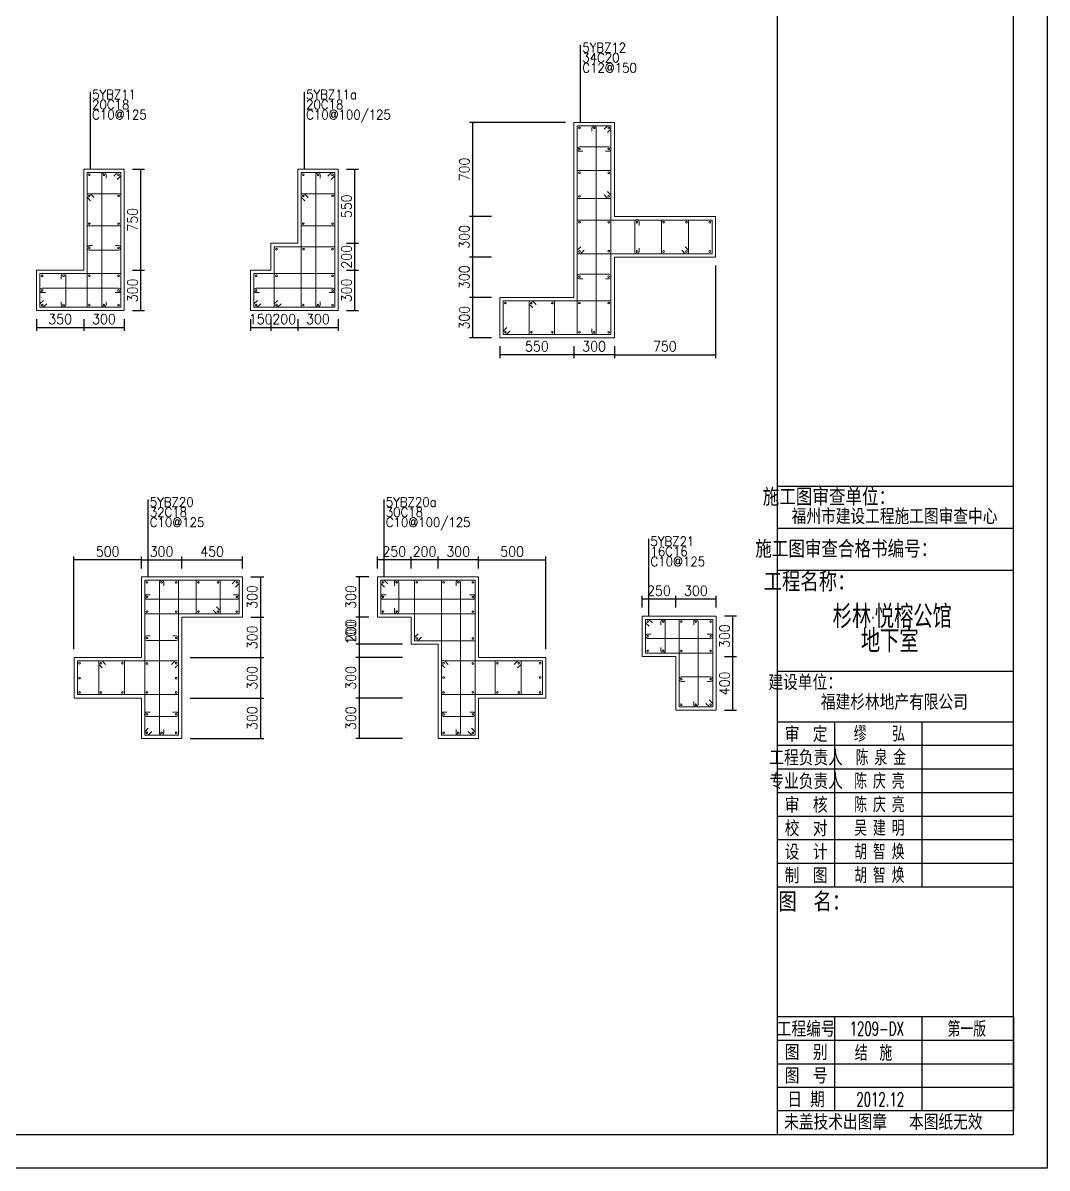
# Model space of a CAD drawing. Extents: x 292423 to 377252, y 106557 to 361882.
# Drawn here: x 346112 to 376523, y 171865 to 205872 of the extents above; entities that cross this region are included whole.
import ezdxf
from ezdxf.enums import TextEntityAlignment as Align

# ---------------------------------------------------------------- set-up
doc = ezdxf.new("R2010")
doc.units = 0
doc.header["$LTSCALE"] = 1000
for name, color, linetype in [('1508', 2, 'Continuous'), ('PUB_TITLE', 4, 'Continuous'), ('TEXT', 7, 'Continuous'), ('tk', 7, 'Continuous'), ('Y阴影', 254, 'Continuous')]:
    doc.layers.add(name, color=color, linetype=linetype)
for name, color, linetype, lineweight in [('REIN', 6, 'Continuous', 18), ('Z-柱大样外框', 7, 'ByLayer', 18), ('Z-详图标注', 3, 'Continuous', 18)]:
    doc.layers.add(name, color=color, linetype=linetype, lineweight=lineweight)
doc.styles.add('hztxt2', font='hztxt2')
doc.styles.get("Standard").update_dxf_attribs({"font": 'standard'})
doc.dimstyles.get("Standard").update_dxf_attribs({"dimtxt": 300, "dimasz": 100, "dimexe": 100, "dimexo": 250, "dimgap": 100, "dimtad": 0, "dimtoh": 1, "dimdec": 0, "dimlfac": 0.25, "dimdsep": 46, "dimcen": 0.09, "dimclrt": 7, "dimadec": 0, "dimazin": 0, "dimtfac": 1, "dimtdec": 4, "dimtofl": 0, "dimtmove": 0, "dimatfit": 3, "dimfxl": 1, "dimtolj": 1, "dimtzin": 0, "dimarcsym": 0})

# ---------------------------------------------------------------- blocks, each defined once
blk = doc.blocks.new('*D231')
at = {"layer": 'Z-详图标注', "color": 0, "linetype": 'ByBlock', "lineweight": -2}
for p, q in [((366946, 187060), (367296, 187060)), ((367196, 185460), (367196, 187060)), ((366946, 185460), (367296, 185460))]:
    blk.add_line(p, q, dxfattribs=at)
for points in [[(367196, 187060), (367213, 186960), (367180, 186960)], [(367196, 185460), (367180, 185560), (367213, 185560)]]:
    blk.add_solid(points, dxfattribs=at)
at = {"layer": 'Z-详图标注', "color": 7, "linetype": 'Continuous', "lineweight": -2, "insert": (366946, 186260), "char_height": 300, "width": 576.67, "attachment_point": 5, "rotation": 90}
blk.add_mtext('400', dxfattribs=at)
blk = doc.blocks.new('*D289')
at = {"layer": 'Z-详图标注', "color": 0, "linetype": 'ByBlock', "lineweight": -2}
for p, q in [((366946, 188260), (367296, 188260)), ((367196, 187060), (367196, 188260)), ((366946, 187060), (367296, 187060))]:
    blk.add_line(p, q, dxfattribs=at)
for points in [[(367196, 188260), (367213, 188160), (367180, 188160)], [(367196, 187060), (367180, 187160), (367213, 187160)]]:
    blk.add_solid(points, dxfattribs=at)
at = {"layer": 'Z-详图标注', "color": 7, "linetype": 'Continuous', "lineweight": -2, "insert": (366946, 187660), "char_height": 300, "width": 566.67, "attachment_point": 5, "rotation": 90}
blk.add_mtext('300', dxfattribs=at)
blk = doc.blocks.new('*D767')
at = {"layer": 'Z-详图标注', "color": 0, "linetype": 'ByBlock', "lineweight": -2}
for p, q in [((365496, 188510), (365496, 188860)), ((366696, 188760), (365496, 188760)), ((366696, 188510), (366696, 188860))]:
    blk.add_line(p, q, dxfattribs=at)
for points in [[(365496, 188760), (365596, 188776), (365596, 188743)], [(366696, 188760), (366596, 188743), (366596, 188776)]]:
    blk.add_solid(points, dxfattribs=at)
at = {"layer": 'Z-详图标注', "color": 7, "linetype": 'Continuous', "lineweight": -2, "insert": (366096, 189010), "char_height": 300, "width": 566.67, "attachment_point": 5}
blk.add_mtext('300', dxfattribs=at)
blk = doc.blocks.new('*D396')
at = {"layer": 'Z-详图标注', "color": 0, "linetype": 'ByBlock', "lineweight": -2}
for p, q in [((364496, 188510), (364496, 188860)), ((365496, 188760), (364496, 188760)), ((365496, 188510), (365496, 188860))]:
    blk.add_line(p, q, dxfattribs=at)
for points in [[(364496, 188760), (364596, 188776), (364596, 188743)], [(365496, 188760), (365396, 188743), (365396, 188776)]]:
    blk.add_solid(points, dxfattribs=at)
at = {"layer": 'Z-详图标注', "color": 7, "linetype": 'Continuous', "lineweight": -2, "insert": (364996, 189010), "char_height": 300, "width": 566.67, "attachment_point": 5}
blk.add_mtext('250', dxfattribs=at)
blk = doc.blocks.new('*D776')
at = {"layer": 'Z-详图标注', "color": 0, "linetype": 'ByBlock', "lineweight": -2}
for p, q in [((349629, 189674), (349629, 190024)), ((349629, 189924), (350829, 189924)), ((350829, 189674), (350829, 190024))]:
    blk.add_line(p, q, dxfattribs=at)
for points in [[(349629, 189924), (349729, 189941), (349729, 189908)], [(350829, 189924), (350729, 189908), (350729, 189941)]]:
    blk.add_solid(points, dxfattribs=at)
at = {"layer": 'Z-详图标注', "color": 7, "linetype": 'Continuous', "lineweight": -2, "insert": (350229, 190174), "char_height": 300, "width": 566.67, "attachment_point": 5}
blk.add_mtext('300', dxfattribs=at)
blk = doc.blocks.new('*D398')
at = {"layer": 'Z-详图标注', "color": 0, "linetype": 'ByBlock', "lineweight": -2}
for p, q in [((350829, 189674), (350829, 190024)), ((350829, 189924), (352629, 189924)), ((352629, 189674), (352629, 190024))]:
    blk.add_line(p, q, dxfattribs=at)
for points in [[(350829, 189924), (350929, 189941), (350929, 189908)], [(352629, 189924), (352529, 189908), (352529, 189941)]]:
    blk.add_solid(points, dxfattribs=at)
at = {"layer": 'Z-详图标注', "color": 7, "linetype": 'Continuous', "lineweight": -2, "insert": (351729, 190174), "char_height": 300, "width": 576.67, "attachment_point": 5}
blk.add_mtext('450', dxfattribs=at)
blk = doc.blocks.new('*D9')
at = {"layer": 'Z-详图标注', "color": 0, "linetype": 'ByBlock', "lineweight": -2}
for p, q in [((352879, 189424), (353269, 189424)), ((353169, 189424), (353169, 188224)), ((352879, 188224), (353269, 188224))]:
    blk.add_line(p, q, dxfattribs=at)
for points in [[(353169, 189424), (353186, 189324), (353153, 189324)], [(353169, 188224), (353153, 188324), (353186, 188324)]]:
    blk.add_solid(points, dxfattribs=at)
at = {"layer": 'Z-详图标注', "color": 7, "linetype": 'Continuous', "lineweight": -2, "insert": (352919, 188824), "char_height": 300, "width": 566.67, "attachment_point": 5, "rotation": 90}
blk.add_mtext('300', dxfattribs=at)
blk = doc.blocks.new('*D56')
at = {"layer": 'Z-详图标注', "color": 0, "linetype": 'ByBlock', "lineweight": -2}
for p, q in [((352879, 188224), (353269, 188224)), ((353169, 188224), (353169, 187024)), ((351079, 187024), (353269, 187024))]:
    blk.add_line(p, q, dxfattribs=at)
for points in [[(353169, 188224), (353186, 188124), (353153, 188124)], [(353169, 187024), (353153, 187124), (353186, 187124)]]:
    blk.add_solid(points, dxfattribs=at)
at = {"layer": 'Z-详图标注', "color": 7, "linetype": 'Continuous', "lineweight": -2, "insert": (352919, 187624), "char_height": 300, "width": 566.67, "attachment_point": 5, "rotation": 90}
blk.add_mtext('300', dxfattribs=at)
blk = doc.blocks.new('*D555')
at = {"layer": 'Z-详图标注', "color": 0, "linetype": 'ByBlock', "lineweight": -2}
for p, q in [((351079, 187024), (353269, 187024)), ((353169, 187024), (353169, 185824)), ((351079, 185824), (353269, 185824))]:
    blk.add_line(p, q, dxfattribs=at)
for points in [[(353169, 187024), (353186, 186924), (353153, 186924)], [(353169, 185824), (353153, 185924), (353186, 185924)]]:
    blk.add_solid(points, dxfattribs=at)
at = {"layer": 'Z-详图标注', "color": 7, "linetype": 'Continuous', "lineweight": -2, "insert": (352919, 186424), "char_height": 300, "width": 566.67, "attachment_point": 5, "rotation": 90}
blk.add_mtext('300', dxfattribs=at)
blk = doc.blocks.new('*D260')
at = {"layer": 'Z-详图标注', "color": 0, "linetype": 'ByBlock', "lineweight": -2}
for p, q in [((351079, 185824), (353269, 185824)), ((353169, 185824), (353169, 184624)), ((351079, 184624), (353269, 184624))]:
    blk.add_line(p, q, dxfattribs=at)
for points in [[(353169, 185824), (353186, 185724), (353153, 185724)], [(353169, 184624), (353153, 184724), (353186, 184724)]]:
    blk.add_solid(points, dxfattribs=at)
at = {"layer": 'Z-详图标注', "color": 7, "linetype": 'Continuous', "lineweight": -2, "insert": (352919, 185224), "char_height": 300, "width": 566.67, "attachment_point": 5, "rotation": 90}
blk.add_mtext('300', dxfattribs=at)
blk = doc.blocks.new('*D754')
at = {"layer": 'Z-详图标注', "color": 0, "linetype": 'ByBlock', "lineweight": -2}
for p, q in [((347629, 187274), (347629, 190024)), ((349629, 189924), (347629, 189924)), ((349629, 189674), (349629, 190024))]:
    blk.add_line(p, q, dxfattribs=at)
for points in [[(347629, 189924), (347729, 189941), (347729, 189908)], [(349629, 189924), (349529, 189908), (349529, 189941)]]:
    blk.add_solid(points, dxfattribs=at)
at = {"layer": 'Z-详图标注', "color": 7, "linetype": 'Continuous', "lineweight": -2, "insert": (348629, 190174), "char_height": 300, "width": 566.67, "attachment_point": 5}
blk.add_mtext('500', dxfattribs=at)
blk = doc.blocks.new('*D352')
at = {"layer": 'Z-详图标注', "color": 0, "linetype": 'ByBlock', "lineweight": -2}
for p, q in [((358438, 189674), (358438, 190024)), ((359638, 189924), (358438, 189924)), ((359638, 189674), (359638, 190024))]:
    blk.add_line(p, q, dxfattribs=at)
for points in [[(358438, 189924), (358538, 189941), (358538, 189908)], [(359638, 189924), (359538, 189908), (359538, 189941)]]:
    blk.add_solid(points, dxfattribs=at)
at = {"layer": 'Z-详图标注', "color": 7, "linetype": 'Continuous', "lineweight": -2, "insert": (359038, 190174), "char_height": 300, "width": 566.67, "attachment_point": 5}
blk.add_mtext('300', dxfattribs=at)
blk = doc.blocks.new('*D70')
at = {"layer": 'Z-详图标注', "color": 0, "linetype": 'ByBlock', "lineweight": -2}
for p, q in [((357638, 189674), (357638, 190024)), ((358438, 189924), (357638, 189924)), ((358438, 189674), (358438, 190024))]:
    blk.add_line(p, q, dxfattribs=at)
for points in [[(357638, 189924), (357738, 189941), (357738, 189908)], [(358438, 189924), (358338, 189908), (358338, 189941)]]:
    blk.add_solid(points, dxfattribs=at)
at = {"layer": 'Z-详图标注', "color": 7, "linetype": 'Continuous', "lineweight": -2, "insert": (358038, 190174), "char_height": 300, "width": 566.67, "attachment_point": 5}
blk.add_mtext('200', dxfattribs=at)
blk = doc.blocks.new('*D571')
at = {"layer": 'Z-详图标注', "color": 0, "linetype": 'ByBlock', "lineweight": -2}
for p, q in [((356388, 189424), (355998, 189424)), ((356098, 189424), (356098, 188224)), ((356388, 188224), (355998, 188224))]:
    blk.add_line(p, q, dxfattribs=at)
for points in [[(356098, 189424), (356115, 189324), (356081, 189324)], [(356098, 188224), (356081, 188324), (356115, 188324)]]:
    blk.add_solid(points, dxfattribs=at)
at = {"layer": 'Z-详图标注', "color": 7, "linetype": 'Continuous', "lineweight": -2, "insert": (355848, 188824), "char_height": 300, "width": 566.67, "attachment_point": 5, "rotation": 90}
blk.add_mtext('300', dxfattribs=at)
blk = doc.blocks.new('*D178')
at = {"layer": 'Z-详图标注', "color": 0, "linetype": 'ByBlock', "lineweight": -2}
for p, q in [((356388, 188224), (355998, 188224)), ((356098, 188224), (356098, 187424)), ((356388, 187424), (355998, 187424))]:
    blk.add_line(p, q, dxfattribs=at)
for points in [[(356098, 188224), (356115, 188124), (356081, 188124)], [(356098, 187424), (356081, 187524), (356115, 187524)]]:
    blk.add_solid(points, dxfattribs=at)
at = {"layer": 'Z-详图标注', "color": 7, "linetype": 'Continuous', "lineweight": -2, "insert": (355848, 187824), "char_height": 300, "width": 566.67, "attachment_point": 5, "rotation": 90}
blk.add_mtext('200', dxfattribs=at)
blk = doc.blocks.new('*D671')
at = {"layer": 'Z-详图标注', "color": 0, "linetype": 'ByBlock', "lineweight": -2}
for p, q in [((357388, 187024), (355998, 187024)), ((356098, 187024), (356098, 185824)), ((357388, 185824), (355998, 185824))]:
    blk.add_line(p, q, dxfattribs=at)
for points in [[(356098, 187024), (356115, 186924), (356081, 186924)], [(356098, 185824), (356081, 185924), (356115, 185924)]]:
    blk.add_solid(points, dxfattribs=at)
at = {"layer": 'Z-详图标注', "color": 7, "linetype": 'Continuous', "lineweight": -2, "insert": (355848, 186424), "char_height": 300, "width": 566.67, "attachment_point": 5, "rotation": 90}
blk.add_mtext('300', dxfattribs=at)
blk = doc.blocks.new('*D726')
at = {"layer": 'Z-详图标注', "color": 0, "linetype": 'ByBlock', "lineweight": -2}
for p, q in [((357388, 185824), (355998, 185824)), ((356098, 185824), (356098, 184624)), ((357388, 184624), (355998, 184624))]:
    blk.add_line(p, q, dxfattribs=at)
for points in [[(356098, 185824), (356115, 185724), (356081, 185724)], [(356098, 184624), (356081, 184724), (356115, 184724)]]:
    blk.add_solid(points, dxfattribs=at)
at = {"layer": 'Z-详图标注', "color": 7, "linetype": 'Continuous', "lineweight": -2, "insert": (355848, 185224), "char_height": 300, "width": 566.67, "attachment_point": 5, "rotation": 90}
blk.add_mtext('300', dxfattribs=at)
blk = doc.blocks.new('*D336')
at = {"layer": 'Z-详图标注', "color": 0, "linetype": 'ByBlock', "lineweight": -2}
for p, q in [((359638, 189674), (359638, 190024)), ((359638, 189924), (361638, 189924)), ((361638, 187274), (361638, 190024))]:
    blk.add_line(p, q, dxfattribs=at)
for points in [[(359638, 189924), (359738, 189941), (359738, 189908)], [(361638, 189924), (361538, 189908), (361538, 189941)]]:
    blk.add_solid(points, dxfattribs=at)
at = {"layer": 'Z-详图标注', "color": 7, "linetype": 'Continuous', "lineweight": -2, "insert": (360638, 190174), "char_height": 300, "width": 566.67, "attachment_point": 5}
blk.add_mtext('500', dxfattribs=at)
blk = doc.blocks.new('*D823')
at = {"layer": 'Z-详图标注', "color": 0, "linetype": 'ByBlock', "lineweight": -2}
for p, q in [((357388, 187424), (355998, 187424)), ((356098, 187424), (356098, 187024)), ((357388, 187024), (355998, 187024))]:
    blk.add_line(p, q, dxfattribs=at)
for points in [[(356098, 187424), (356115, 187324), (356081, 187324)], [(356098, 187024), (356081, 187124), (356115, 187124)]]:
    blk.add_solid(points, dxfattribs=at)
at = {"layer": 'Z-详图标注', "color": 7, "linetype": 'Continuous', "lineweight": -2, "insert": (355848, 187763), "char_height": 300, "width": 476.67, "attachment_point": 5, "rotation": 90}
blk.add_mtext('100', dxfattribs=at)
blk = doc.blocks.new('*D436')
at = {"layer": 'Z-详图标注', "color": 0, "linetype": 'ByBlock', "lineweight": -2}
for p, q in [((356638, 189674), (356638, 190024)), ((357638, 189924), (356638, 189924)), ((357638, 189674), (357638, 190024))]:
    blk.add_line(p, q, dxfattribs=at)
for points in [[(356638, 189924), (356738, 189941), (356738, 189908)], [(357638, 189924), (357538, 189908), (357538, 189941)]]:
    blk.add_solid(points, dxfattribs=at)
at = {"layer": 'Z-详图标注', "color": 7, "linetype": 'Continuous', "lineweight": -2, "insert": (357138, 190174), "char_height": 300, "width": 566.67, "attachment_point": 5}
blk.add_mtext('250', dxfattribs=at)
blk = doc.blocks.new('A1tk')
at = {"layer": 'PUB_TITLE'}
for p, q in [((76100, 20254), (83100, 20254)), ((76100, 19004), (83100, 19004)), ((76100, 17754), (83100, 17754)), ((76100, 14754), (83100, 14754)), ((76100, 13254), (83100, 13254)), ((77791, 13254), (77791, 8354)), ((80377, 13254), (80377, 8354)), ((76100, 12554), (83100, 12554)), ((76100, 11854), (83100, 11854)), ((76100, 11154), (83100, 11154)), ((76100, 10454), (83100, 10454)), ((76100, 9754), (83100, 9754)), ((76100, 9054), (83100, 9054)), ((76100, 8354), (83100, 8354)), ((77791, 7859), (77791, 7854)), ((76100, 4500), (83100, 4500)), ((77791, 4500), (77791, 1700)), ((80377, 4500), (80377, 1700)), ((83100, 4500), (83100, 1700)), ((76100, 3800), (83100, 3800)), ((76100, 3100), (83100, 3100)), ((76100, 2400), (83100, 2400)), ((83100, 1700), (76100, 1700))]:
    blk.add_line(p, q, dxfattribs=at)
at = {"layer": 'tk'}
blk.add_line((76100, 1000), (76100, 58400), dxfattribs=at)
at = {"layer": 'tk', "color": 5}
blk.add_lwpolyline([(0, 0), (0, 59400), (84100, 59400), (84100, 0)], close=True, dxfattribs=at)
at = {"layer": 'tk'}
blk.add_lwpolyline([(2500, 1000), (83100, 1000), (83100, 58400), (2500, 58400)], close=True, dxfattribs=at)
at = {"layer": 'PUB_TITLE', "style": 'hztxt2', "width": 0.8}
for s, height, p in [('施工图审查单位：', 450, (77622, 19953)), ('施工图审查合格书编号：', 450, (78136, 18409)), ('日  期', 400, (76945, 2050))]:
    blk.add_text(s, height=height, dxfattribs=at).set_placement(p, align=Align.MIDDLE)
at = {"layer": 'PUB_TITLE', "width": 0.8}
for s, height, p in [('工程名称：', 500, (77047, 17437)), ('建设单位：', 400, (76917, 14445)), ('审  定', 400, (76945, 12904)), ('工程负责人', 400, (76945, 12204)), ('专业负责人', 400, (76945, 11504)), ('审  核', 400, (76945, 10804)), ('校  对', 400, (76945, 10104)), ('设  计', 400, (76945, 9404)), ('制  图', 400, (76945, 8704)), ('图  名：', 500, (77188, 7934)), ('工程编号', 400, (76945, 4150)), ('图  别', 400, (76945, 3450)), ('图  号', 400, (76945, 2750)), ('未盖技术出图章   本图纸无效', 400, (79237, 1389))]:
    blk.add_text(s, height=height, dxfattribs=at).set_placement(p, align=Align.MIDDLE)
at = {"layer": 'TEXT', "color": 0}
for s, height, width, p in [('福州市建设工程施工图审查中心', 400, 0.8, (79571, 19373)), ('杉林·悦榕公馆', 600, 0.7, (79503, 16415)), ('地下室', 600, 0.7, (79428, 15691)), ('福建杉林地产有限公司', 400, 0.8, (79565, 13855))]:
    blk.add_text(s, height=height, dxfattribs=dict(at, width=width)).set_placement(p, align=Align.MIDDLE)
at = {"layer": 'TEXT', "color": 0, "linetype": 'ByBlock', "width": 0.7}
for s, p in [('缪    弘', (79121, 12915)), ('陈 泉 金', (79165, 12215)), ('陈 庆 亮', (79121, 11515)), ('陈 庆 亮', (79121, 10815)), ('吴 建 明', (79121, 10115)), ('胡 智 焕', (79121, 9415)), ('胡 智 焕', (79121, 8715)), ('1209-DX', (79042, 4141)), ('结  施', (78946, 3441))]:
    blk.add_text(s, height=400, dxfattribs=at).set_placement(p, align=Align.MIDDLE)
for s, p in [('第一版', (81142, 3942)), ('2012.12', (78435, 1841))]:
    blk.add_text(s, height=400, dxfattribs=at).set_placement(p)
blk = doc.blocks.new('*D383')
at = {"layer": 'Z-详图标注', "color": 0, "linetype": 'ByBlock', "lineweight": -2}
for p, q in [((362473, 196269), (362473, 195919)), ((363673, 196269), (363673, 195919)), ((363673, 196019), (362473, 196019))]:
    blk.add_line(p, q, dxfattribs=at)
for points in [[(362473, 196019), (362573, 196036), (362573, 196002)], [(363673, 196019), (363573, 196002), (363573, 196036)]]:
    blk.add_solid(points, dxfattribs=at)
at = {"layer": 'Z-详图标注', "color": 7, "linetype": 'Continuous', "lineweight": -2, "insert": (363073, 196269), "char_height": 300, "width": 566.67, "attachment_point": 5}
blk.add_mtext('300', dxfattribs=at)
blk = doc.blocks.new('*D858')
at = {"layer": 'Z-详图标注', "color": 0, "linetype": 'ByBlock', "lineweight": -2}
for p, q in [((360273, 196269), (360273, 195919)), ((362473, 196269), (362473, 195919)), ((362473, 196019), (360273, 196019))]:
    blk.add_line(p, q, dxfattribs=at)
for points in [[(360273, 196019), (360373, 196036), (360373, 196002)], [(362473, 196019), (362373, 196002), (362373, 196036)]]:
    blk.add_solid(points, dxfattribs=at)
at = {"layer": 'Z-详图标注', "color": 7, "linetype": 'Continuous', "lineweight": -2, "insert": (361373, 196269), "char_height": 300, "width": 566.67, "attachment_point": 5}
blk.add_mtext('550', dxfattribs=at)
blk = doc.blocks.new('*D46')
at = {"layer": 'Z-详图标注', "color": 0, "linetype": 'ByBlock', "lineweight": -2}
for p, q in [((366673, 198669), (366673, 195919)), ((363673, 196269), (363673, 195919)), ((363673, 196019), (366673, 196019))]:
    blk.add_line(p, q, dxfattribs=at)
for points in [[(363673, 196019), (363773, 196036), (363773, 196002)], [(366673, 196019), (366573, 196002), (366573, 196036)]]:
    blk.add_solid(points, dxfattribs=at)
at = {"layer": 'Z-详图标注', "color": 7, "linetype": 'Continuous', "lineweight": -2, "insert": (365173, 196269), "char_height": 300, "width": 566.67, "attachment_point": 5}
blk.add_mtext('750', dxfattribs=at)
blk = doc.blocks.new('*D530')
at = {"layer": 'Z-详图标注', "color": 0, "linetype": 'ByBlock', "lineweight": -2}
for p, q in [((360023, 197719), (359369, 197719)), ((359469, 196519), (359469, 197719)), ((360023, 196519), (359369, 196519))]:
    blk.add_line(p, q, dxfattribs=at)
for points in [[(359469, 197719), (359486, 197619), (359453, 197619)], [(359469, 196519), (359453, 196619), (359486, 196619)]]:
    blk.add_solid(points, dxfattribs=at)
at = {"layer": 'Z-详图标注', "color": 7, "linetype": 'Continuous', "lineweight": -2, "insert": (359219, 197119), "char_height": 300, "width": 566.67, "attachment_point": 5, "rotation": 90}
blk.add_mtext('300', dxfattribs=at)
blk = doc.blocks.new('*D153')
at = {"layer": 'Z-详图标注', "color": 0, "linetype": 'ByBlock', "lineweight": -2}
for p, q in [((360023, 198919), (359369, 198919)), ((359469, 197719), (359469, 198919)), ((360023, 197719), (359369, 197719))]:
    blk.add_line(p, q, dxfattribs=at)
for points in [[(359469, 198919), (359486, 198819), (359453, 198819)], [(359469, 197719), (359453, 197819), (359486, 197819)]]:
    blk.add_solid(points, dxfattribs=at)
at = {"layer": 'Z-详图标注', "color": 7, "linetype": 'Continuous', "lineweight": -2, "insert": (359219, 198319), "char_height": 300, "width": 566.67, "attachment_point": 5, "rotation": 90}
blk.add_mtext('300', dxfattribs=at)
blk = doc.blocks.new('*D635')
at = {"layer": 'Z-详图标注', "color": 0, "linetype": 'ByBlock', "lineweight": -2}
for p, q in [((360023, 200119), (359369, 200119)), ((359469, 198919), (359469, 200119)), ((360023, 198919), (359369, 198919))]:
    blk.add_line(p, q, dxfattribs=at)
for points in [[(359469, 200119), (359486, 200019), (359453, 200019)], [(359469, 198919), (359453, 199019), (359486, 199019)]]:
    blk.add_solid(points, dxfattribs=at)
at = {"layer": 'Z-详图标注', "color": 7, "linetype": 'Continuous', "lineweight": -2, "insert": (359219, 199519), "char_height": 300, "width": 566.67, "attachment_point": 5, "rotation": 90}
blk.add_mtext('300', dxfattribs=at)
blk = doc.blocks.new('*D690')
at = {"layer": 'Z-详图标注', "color": 0, "linetype": 'ByBlock', "lineweight": -2}
for p, q in [((362223, 202919), (359369, 202919)), ((359469, 200119), (359469, 202919)), ((360023, 200119), (359369, 200119))]:
    blk.add_line(p, q, dxfattribs=at)
for points in [[(359469, 202919), (359486, 202819), (359453, 202819)], [(359469, 200119), (359453, 200219), (359486, 200219)]]:
    blk.add_solid(points, dxfattribs=at)
at = {"layer": 'Z-详图标注', "color": 7, "linetype": 'Continuous', "lineweight": -2, "insert": (359219, 201519), "char_height": 300, "width": 566.67, "attachment_point": 5, "rotation": 90}
blk.add_mtext('700', dxfattribs=at)
blk = doc.blocks.new('*D515')
at = {"layer": 'Z-详图标注', "color": 0, "linetype": 'ByBlock', "lineweight": -2}
for p, q in [((346518, 197077), (346518, 196727)), ((347918, 197077), (347918, 196727)), ((346518, 196827), (347918, 196827))]:
    blk.add_line(p, q, dxfattribs=at)
for points in [[(346518, 196827), (346618, 196844), (346618, 196811)], [(347918, 196827), (347818, 196811), (347818, 196844)]]:
    blk.add_solid(points, dxfattribs=at)
at = {"layer": 'Z-详图标注', "color": 7, "linetype": 'Continuous', "lineweight": -2, "insert": (347218, 197077), "char_height": 300, "width": 566.67, "attachment_point": 5}
blk.add_mtext('350', dxfattribs=at)
blk = doc.blocks.new('*D135')
at = {"layer": 'Z-详图标注', "color": 0, "linetype": 'ByBlock', "lineweight": -2}
for p, q in [((347918, 197077), (347918, 196727)), ((349118, 197077), (349118, 196727)), ((347918, 196827), (349118, 196827))]:
    blk.add_line(p, q, dxfattribs=at)
for points in [[(347918, 196827), (348018, 196844), (348018, 196811)], [(349118, 196827), (349018, 196811), (349018, 196844)]]:
    blk.add_solid(points, dxfattribs=at)
at = {"layer": 'Z-详图标注', "color": 7, "linetype": 'Continuous', "lineweight": -2, "insert": (348518, 197077), "char_height": 300, "width": 566.67, "attachment_point": 5}
blk.add_mtext('300', dxfattribs=at)
blk = doc.blocks.new('*D616')
at = {"layer": 'Z-详图标注', "color": 0, "linetype": 'ByBlock', "lineweight": -2}
for p, q in [((349368, 198527), (349718, 198527)), ((349618, 197327), (349618, 198527)), ((349368, 197327), (349718, 197327))]:
    blk.add_line(p, q, dxfattribs=at)
for points in [[(349618, 198527), (349635, 198427), (349601, 198427)], [(349618, 197327), (349601, 197427), (349635, 197427)]]:
    blk.add_solid(points, dxfattribs=at)
at = {"layer": 'Z-详图标注', "color": 7, "linetype": 'Continuous', "lineweight": -2, "insert": (349368, 197927), "char_height": 300, "width": 566.67, "attachment_point": 5, "rotation": 90}
blk.add_mtext('300', dxfattribs=at)
blk = doc.blocks.new('*D237')
at = {"layer": 'Z-详图标注', "color": 0, "linetype": 'ByBlock', "lineweight": -2}
for p, q in [((349368, 201527), (349718, 201527)), ((349618, 198527), (349618, 201527)), ((349368, 198527), (349718, 198527))]:
    blk.add_line(p, q, dxfattribs=at)
for points in [[(349618, 201527), (349635, 201427), (349601, 201427)], [(349618, 198527), (349601, 198627), (349635, 198627)]]:
    blk.add_solid(points, dxfattribs=at)
at = {"layer": 'Z-详图标注', "color": 7, "linetype": 'Continuous', "lineweight": -2, "insert": (349368, 200027), "char_height": 300, "width": 566.67, "attachment_point": 5, "rotation": 90}
blk.add_mtext('750', dxfattribs=at)
blk = doc.blocks.new('*D292')
at = {"layer": 'Z-详图标注', "color": 0, "linetype": 'ByBlock', "lineweight": -2}
for p, q in [((352872, 197077), (352872, 196727)), ((353472, 197077), (353472, 196727)), ((352872, 196827), (353472, 196827))]:
    blk.add_line(p, q, dxfattribs=at)
for points in [[(352872, 196827), (352972, 196844), (352972, 196811)], [(353472, 196827), (353372, 196811), (353372, 196844)]]:
    blk.add_solid(points, dxfattribs=at)
at = {"layer": 'Z-详图标注', "color": 7, "linetype": 'Continuous', "lineweight": -2, "insert": (353172, 197077), "char_height": 300, "width": 476.67, "attachment_point": 5}
blk.add_mtext('150', dxfattribs=at)
blk = doc.blocks.new('*D865')
at = {"layer": 'Z-详图标注', "color": 0, "linetype": 'ByBlock', "lineweight": -2}
for p, q in [((354272, 197077), (354272, 196727)), ((355472, 197077), (355472, 196727)), ((354272, 196827), (355472, 196827))]:
    blk.add_line(p, q, dxfattribs=at)
for points in [[(354272, 196827), (354372, 196844), (354372, 196811)], [(355472, 196827), (355372, 196811), (355372, 196844)]]:
    blk.add_solid(points, dxfattribs=at)
at = {"layer": 'Z-详图标注', "color": 7, "linetype": 'Continuous', "lineweight": -2, "insert": (354872, 197077), "char_height": 300, "width": 566.67, "attachment_point": 5}
blk.add_mtext('300', dxfattribs=at)
blk = doc.blocks.new('*D489')
at = {"layer": 'Z-详图标注', "color": 0, "linetype": 'ByBlock', "lineweight": -2}
for p, q in [((355722, 198527), (356072, 198527)), ((355972, 197327), (355972, 198527)), ((355722, 197327), (356072, 197327))]:
    blk.add_line(p, q, dxfattribs=at)
for points in [[(355972, 198527), (355989, 198427), (355956, 198427)], [(355972, 197327), (355956, 197427), (355989, 197427)]]:
    blk.add_solid(points, dxfattribs=at)
at = {"layer": 'Z-详图标注', "color": 7, "linetype": 'Continuous', "lineweight": -2, "insert": (355722, 197927), "char_height": 300, "width": 566.67, "attachment_point": 5, "rotation": 90}
blk.add_mtext('300', dxfattribs=at)
blk = doc.blocks.new('*D94')
at = {"layer": 'Z-详图标注', "color": 0, "linetype": 'ByBlock', "lineweight": -2}
for p, q in [((355722, 199327), (356072, 199327)), ((355972, 198527), (355972, 199327)), ((355722, 198527), (356072, 198527))]:
    blk.add_line(p, q, dxfattribs=at)
for points in [[(355972, 199327), (355989, 199227), (355956, 199227)], [(355972, 198527), (355956, 198627), (355989, 198627)]]:
    blk.add_solid(points, dxfattribs=at)
at = {"layer": 'Z-详图标注', "color": 7, "linetype": 'Continuous', "lineweight": -2, "insert": (355722, 198927), "char_height": 300, "width": 566.67, "attachment_point": 5, "rotation": 90}
blk.add_mtext('200', dxfattribs=at)
blk = doc.blocks.new('*D792')
at = {"layer": 'Z-详图标注', "color": 0, "linetype": 'ByBlock', "lineweight": -2}
for p, q in [((353472, 197077), (353472, 196727)), ((354272, 197077), (354272, 196727)), ((353472, 196827), (354272, 196827))]:
    blk.add_line(p, q, dxfattribs=at)
for points in [[(353472, 196827), (353572, 196844), (353572, 196811)], [(354272, 196827), (354172, 196811), (354172, 196844)]]:
    blk.add_solid(points, dxfattribs=at)
at = {"layer": 'Z-详图标注', "color": 7, "linetype": 'Continuous', "lineweight": -2, "insert": (353872, 197077), "char_height": 300, "width": 566.67, "attachment_point": 5}
blk.add_mtext('200', dxfattribs=at)
blk = doc.blocks.new('*D418')
at = {"layer": 'Z-详图标注', "color": 0, "linetype": 'ByBlock', "lineweight": -2}
for p, q in [((355722, 201527), (356072, 201527)), ((355972, 199327), (355972, 201527)), ((355722, 199327), (356072, 199327))]:
    blk.add_line(p, q, dxfattribs=at)
for points in [[(355972, 201527), (355989, 201427), (355956, 201427)], [(355972, 199327), (355956, 199427), (355989, 199427)]]:
    blk.add_solid(points, dxfattribs=at)
at = {"layer": 'Z-详图标注', "color": 7, "linetype": 'Continuous', "lineweight": -2, "insert": (355722, 200427), "char_height": 300, "width": 566.67, "attachment_point": 5, "rotation": 90}
blk.add_mtext('550', dxfattribs=at)

msp = doc.modelspace()

# ---------------------------------------------------------------- linework, layer by layer
at = {"layer": 'REIN', "color": 6}
for points in [[(363467.2, 202613), (363573.3, 202719), (363573.3, 202819), (362573.3, 202819), (362573.3, 196619.1), (363573.3, 196619.1), (363573.3, 202819), (363473.3, 202819), (363367.2, 202713)], [(348811.8, 201321.1), (348917.9, 201427.2), (349017.9, 201427.2), (349017.9, 197427.2), (348017.9, 197427.2), (348017.9, 201427.2), (349017.9, 201427.2), (349017.9, 201327.2), (348911.8, 201221.1)], [(355166.4, 201321.1), (355272.4, 201427.2), (355372.4, 201427.2), (355372.4, 197427.2), (354372.4, 197427.2), (354372.4, 201427.2), (355372.4, 201427.2), (355372.4, 201327.2), (355266.4, 201221.1)], [(363367.2, 200763), (363473.3, 200656.9), (363573.3, 200656.9), (363573.3, 201486.7), (362573.3, 201486.7), (362573.3, 200656.9), (363573.3, 200656.9), (363573.3, 200756.9), (363467.2, 200863)], [(348123.9, 200591.1), (348017.9, 200697.2), (348017.9, 200797.2), (349017.9, 200797.2), (349017.9, 199845.6), (348017.9, 199845.6), (348017.9, 200797.2), (348117.9, 200797.2), (348223.9, 200691.1)], [(354478.5, 200591.1), (354372.4, 200697.2), (354372.4, 200797.2), (355372.4, 200797.2), (355372.4, 199845.6), (354372.4, 199845.6), (354372.4, 200797.2), (354472.4, 200797.2), (354578.5, 200691.1)], [(362679.3, 199225.1), (362573.3, 199119), (362573.3, 199019), (366573.3, 199019), (366573.3, 200019), (362573.3, 200019), (362573.3, 199019), (362673.3, 199019), (362779.3, 199125.1)], [(365673.7, 199125.1), (365779.7, 199019), (365879.7, 199019), (365879.7, 200019), (365070.3, 200019), (365070.3, 199019), (365879.7, 199019), (365879.7, 199119), (365773.7, 199225.1)], [(353778.5, 197533.3), (353672.4, 197427.2), (353572.4, 197427.2), (353572.4, 199227.2), (355372.4, 199227.2), (355372.4, 197427.2), (353572.4, 197427.2), (353572.4, 197527.2), (353678.5, 197633.3)], [(346823.9, 197533.3), (346717.9, 197427.2), (346617.9, 197427.2), (346617.9, 198427.2), (349017.9, 198427.2), (349017.9, 197427.2), (346617.9, 197427.2), (346617.9, 197527.2), (346723.9, 197633.3)], [(353178.5, 197533.3), (353072.4, 197427.2), (352972.4, 197427.2), (352972.4, 198427.2), (355372.4, 198427.2), (355372.4, 197427.2), (352972.4, 197427.2), (352972.4, 197527.2), (353078.5, 197633.3)], [(360479.3, 196825.1), (360373.3, 196719.1), (360373.3, 196619.1), (363573.3, 196619.1), (363573.3, 197619.1), (360373.3, 197619.1), (360373.3, 196619.1), (360473.3, 196619.1), (360579.3, 196725.1)], [(361350.2, 197513), (361244.2, 197619.1), (361144.2, 197619.1), (361144.2, 196619.1), (361897.7, 196619.1), (361897.7, 197619.1), (361144.2, 197619.1), (361144.2, 197519.1), (361250.2, 197413)], [(352423.3, 189118.2), (352529.4, 189224.2), (352529.4, 189324.2), (349729.4, 189324.2), (349729.4, 188324.2), (352529.4, 188324.2), (352529.4, 189324.2), (352429.4, 189324.2), (352323.3, 189218.2)], [(349835.5, 184930.3), (349729.4, 184824.3), (349729.4, 184724.3), (350729.4, 184724.3), (350729.4, 189324.2), (349729.4, 189324.2), (349729.4, 184724.3), (349829.4, 184724.3), (349935.5, 184830.3)], [(351764.7, 188430.3), (351870.7, 188324.2), (351970.7, 188324.2), (351970.7, 189324.2), (351256.8, 189324.2), (351256.8, 188324.2), (351970.7, 188324.2), (351970.7, 188424.2), (351864.7, 188530.3)], [(356844, 189118.2), (356737.9, 189224.2), (356737.9, 189324.2), (359537.9, 189324.2), (359537.9, 188324.2), (356737.9, 188324.2), (356737.9, 189324.2), (356837.9, 189324.2), (356944, 189218.2)], [(357944, 187630.3), (357837.9, 187524.2), (357737.9, 187524.2), (357737.9, 189324.2), (359537.9, 189324.2), (359537.9, 187524.2), (357737.9, 187524.2), (357737.9, 187624.2), (357844, 187730.3)], [(359431.8, 184930.3), (359537.9, 184824.3), (359537.9, 184724.3), (358537.9, 184724.3), (358537.9, 189324.2), (359537.9, 189324.2), (359537.9, 184724.3), (359437.9, 184724.3), (359331.8, 184830.3)], [(364702.5, 187953.8), (364596.5, 188059.8), (364596.5, 188159.8), (366596.5, 188159.8), (366596.5, 187159.8), (364596.5, 187159.8), (364596.5, 188159.8), (364696.5, 188159.8), (364802.5, 188053.8)], [(366490.4, 185765.9), (366596.5, 185659.8), (366596.5, 185559.8), (365596.5, 185559.8), (365596.5, 188159.8), (366596.5, 188159.8), (366596.5, 185559.8), (366496.5, 185559.8), (366390.4, 185665.9)], [(350623.3, 186718.2), (350729.4, 186824.3), (350729.4, 186924.3), (347729.4, 186924.3), (347729.4, 185924.3), (350729.4, 185924.3), (350729.4, 186924.3), (350629.4, 186924.3), (350523.3, 186818.2)], [(348568.6, 186818.2), (348462.5, 186924.3), (348362.5, 186924.3), (348362.5, 185924.3), (349131.3, 185924.3), (349131.3, 186924.3), (348362.5, 186924.3), (348362.5, 186824.3), (348468.6, 186718.2)], [(358644, 186718.2), (358537.9, 186824.3), (358537.9, 186924.3), (361537.9, 186924.3), (361537.9, 185924.3), (358537.9, 185924.3), (358537.9, 186924.3), (358637.9, 186924.3), (358744, 186818.2)], [(360698.7, 186818.2), (360804.8, 186924.3), (360904.8, 186924.3), (360904.8, 185924.3), (360136, 185924.3), (360136, 186924.3), (360904.8, 186924.3), (360904.8, 186824.3), (360798.7, 186718.2)]]:
    msp.add_lwpolyline(points, dxfattribs=at)
for points in [[(362613.3, 202754, -1), (362663.3, 202754, -1)], [(363048.3, 202754, -1), (363098.3, 202754, -1)], [(363483.3, 202754, -1), (363533.3, 202754, -1)], [(362613.3, 202128.4, -1), (362663.3, 202128.4, -1)], [(363483.3, 202128.4, -1), (363533.3, 202128.4, -1)], [(348082.9, 201337.2, 1), (348082.9, 201387.2, 1)], [(348517.9, 201337.2, 1), (348517.9, 201387.2, 1)], [(348952.9, 201337.2, 1), (348952.9, 201387.2, 1)], [(354437.4, 201337.2, 1), (354437.4, 201387.2, 1)], [(354872.4, 201337.2, 1), (354872.4, 201387.2, 1)], [(355307.4, 201337.2, 1), (355307.4, 201387.2, 1)], [(362613.3, 201421.7, -1), (362663.3, 201421.7, -1)], [(363483.3, 201421.7, -1), (363533.3, 201421.7, -1)], [(348082.9, 200707.2, 1), (348082.9, 200757.2, 1)], [(348952.9, 200707.2, 1), (348952.9, 200757.2, 1)], [(354437.4, 200707.2, 1), (354437.4, 200757.2, 1)], [(355307.4, 200707.2, 1), (355307.4, 200757.2, 1)], [(362613.3, 200721.9, -1), (362663.3, 200721.9, -1)], [(363483.3, 200721.9, -1), (363533.3, 200721.9, -1)], [(362613.3, 199954, -1), (362663.3, 199954, -1)], [(363483.3, 199951, -1), (363533.3, 199951, -1)], [(364345.1, 199929, -1), (364345.1, 199979, -1)], [(365110.3, 199954, -1), (365160.3, 199954, -1)], [(365789.7, 199954, -1), (365839.7, 199954, -1)], [(366483.3, 199954, -1), (366533.3, 199954, -1)], [(348082.9, 199885.6, 1), (348082.9, 199935.6, 1)], [(348952.9, 199885.6, 1), (348952.9, 199935.6, 1)], [(354437.4, 199885.6, 1), (354437.4, 199935.6, 1)], [(355307.4, 199885.6, 1), (355307.4, 199935.6, 1)], [(348082.9, 199168.2, 1), (348082.9, 199218.2, 1)], [(348952.9, 199168.2, 1), (348952.9, 199218.2, 1)], [(353639.9, 199127.2, 1), (353639.9, 199177.2, 1)], [(354445.4, 199127.2, 1), (354445.4, 199177.2, 1)], [(355302.4, 199127.2, 1), (355302.4, 199177.2, 1)], [(362613.3, 199085.6, -1), (362663.3, 199085.6, -1)], [(363483.3, 199093.4, -1), (363533.3, 199093.4, -1)], [(364345.1, 199059, -1), (364345.1, 199109, -1)], [(365110.3, 199084, -1), (365160.3, 199084, -1)], [(365789.7, 199084, -1), (365839.7, 199084, -1)], [(366483.3, 199084, -1), (366533.3, 199084, -1)], [(346682.9, 198337.2, 1), (346682.9, 198387.2, 1)], [(347317.4, 198337.2, 1), (347317.4, 198387.2, 1)], [(348082.9, 198337.2, 1), (348082.9, 198387.2, 1)], [(348952.9, 198337.2, 1), (348952.9, 198387.2, 1)], [(353037.4, 198337.2, 1), (353037.4, 198387.2, 1)], [(353639.9, 198337.2, 1), (353639.9, 198387.2, 1)], [(355307.4, 198337.2, 1), (355307.4, 198387.2, 1)], [(362613.3, 198338.1, -1), (362663.3, 198338.1, -1)], [(363483.3, 198338.1, -1), (363533.3, 198338.1, -1)], [(346657.9, 197927.2, 1), (346707.9, 197927.2, 1)], [(348927.9, 197927.2, 1), (348977.9, 197927.2, 1)], [(353012.4, 197927.2, 1), (353062.4, 197927.2, 1)], [(355282.4, 197927.2, 1), (355332.4, 197927.2, 1)], [(360413.3, 197554.1, -1), (360463.3, 197554.1, -1)], [(361184.2, 197554.1, -1), (361234.2, 197554.1, -1)], [(361807.7, 197554.1, -1), (361857.7, 197554.1, -1)], [(362613.3, 197554.1, -1), (362663.3, 197554.1, -1)], [(363483.3, 197554.1, -1), (363533.3, 197554.1, -1)], [(346682.9, 197467.2, 1), (346682.9, 197517.2, 1)], [(347317.4, 197467.2, 1), (347317.4, 197517.2, 1)], [(348082.9, 197467.2, 1), (348082.9, 197517.2, 1)], [(348517.9, 197467.2, 1), (348517.9, 197517.2, 1)], [(348952.9, 197467.2, 1), (348952.9, 197517.2, 1)], [(353037.4, 197467.2, 1), (353037.4, 197517.2, 1)], [(353643.7, 197467.2, 1), (353643.7, 197517.2, 1)], [(354437.4, 197467.2, 1), (354437.4, 197517.2, 1)], [(354872.4, 197467.2, 1), (354872.4, 197517.2, 1)], [(355307.4, 197467.2, 1), (355307.4, 197517.2, 1)], [(360413.3, 196684.1, -1), (360463.3, 196684.1, -1)], [(361184.2, 196684.1, -1), (361234.2, 196684.1, -1)], [(361807.7, 196684.1, -1), (361857.7, 196684.1, -1)], [(362613.3, 196684.1, -1), (362663.3, 196684.1, -1)], [(363048.3, 196684.1, -1), (363098.3, 196684.1, -1)], [(363483.3, 196684.1, -1), (363533.3, 196684.1, -1)], [(349819.4, 189259.2, -1), (349769.4, 189259.2, -1)], [(350254.4, 189259.2, -1), (350204.4, 189259.2, -1)], [(350689.4, 189259.2, -1), (350639.4, 189259.2, -1)], [(351346.8, 189259.2, -1), (351296.8, 189259.2, -1)], [(351930.7, 189259.2, -1), (351880.7, 189259.2, -1)], [(352489.4, 189259.2, -1), (352439.4, 189259.2, -1)], [(356777.9, 189259.2, 1), (356827.9, 189259.2, 1)], [(357208.6, 189234.2, 1), (357208.6, 189284.2, 1)], [(357807.3, 189234.2, 1), (357807.3, 189284.2, 1)], [(358577.9, 189259.2, 1), (358627.9, 189259.2, 1)], [(359012.9, 189259.2, 1), (359062.9, 189259.2, 1)], [(359447.9, 189259.2, 1), (359497.9, 189259.2, 1)], [(349819.4, 188824.2, -1), (349769.4, 188824.2, -1)], [(352489.4, 188824.2, -1), (352439.4, 188824.2, -1)], [(356777.9, 188824.2, 1), (356827.9, 188824.2, 1)], [(359447.9, 188824.2, 1), (359497.9, 188824.2, 1)], [(349819.4, 188389.2, -1), (349769.4, 188389.2, -1)], [(350689.4, 188389.2, -1), (350639.4, 188389.2, -1)], [(351346.8, 188389.2, -1), (351296.8, 188389.2, -1)], [(351930.7, 188389.2, -1), (351880.7, 188389.2, -1)], [(352489.4, 188389.2, -1), (352439.4, 188389.2, -1)], [(356777.9, 188389.2, 1), (356827.9, 188389.2, 1)], [(357208.6, 188364.2, 1), (357208.6, 188414.2, 1)], [(359447.9, 188389.2, 1), (359497.9, 188389.2, 1)], [(364636.5, 188094.8, 1), (364686.5, 188094.8, 1)], [(365096.5, 188094.8, 1), (365146.5, 188094.8, 1)], [(365636.5, 188094.8, 1), (365686.5, 188094.8, 1)], [(366071.5, 188094.8, 1), (366121.5, 188094.8, 1)], [(366506.5, 188094.8, 1), (366556.5, 188094.8, 1)], [(349819.4, 187605.2, -1), (349769.4, 187605.2, -1)], [(350689.4, 187605.2, -1), (350639.4, 187605.2, -1)], [(357807.3, 187567.3, 1), (357807.3, 187617.3, 1)], [(359447.9, 187593.9, 1), (359497.9, 187593.9, 1)], [(364636.5, 187659.8, 1), (364686.5, 187659.8, 1)], [(366506.5, 187659.8, 1), (366556.5, 187659.8, 1)], [(364636.5, 187224.8, 1), (364686.5, 187224.8, 1)], [(365096.5, 187224.8, 1), (365146.5, 187224.8, 1)], [(365636.5, 187224.8, 1), (365686.5, 187224.8, 1)], [(366506.5, 187224.8, 1), (366556.5, 187224.8, 1)], [(347819.4, 186859.3, -1), (347769.4, 186859.3, -1)], [(348452.5, 186859.3, -1), (348402.5, 186859.3, -1)], [(349091.3, 186859.3, -1), (349041.3, 186859.3, -1)], [(349819.4, 186849.9, -1), (349769.4, 186849.9, -1)], [(350689.4, 186857.7, -1), (350639.4, 186857.7, -1)], [(358577.9, 186857.7, 1), (358627.9, 186857.7, 1)], [(359447.9, 186849.9, 1), (359497.9, 186849.9, 1)], [(360176, 186859.3, 1), (360226, 186859.3, 1)], [(360814.8, 186859.3, 1), (360864.8, 186859.3, 1)], [(361447.9, 186859.3, 1), (361497.9, 186859.3, 1)], [(347819.4, 186414.4, -1), (347769.4, 186414.4, -1)], [(350689.4, 186412.8, -1), (350639.4, 186412.8, -1)], [(358577.9, 186432.6, 1), (358627.9, 186432.6, 1)], [(361447.9, 186434.2, 1), (361497.9, 186434.2, 1)], [(365636.5, 186384.8, 1), (365686.5, 186384.8, 1)], [(366506.5, 186384.8, 1), (366556.5, 186384.8, 1)], [(349819.4, 185992.4, -1), (349769.4, 185992.4, -1)], [(359447.9, 185992.4, 1), (359497.9, 185992.4, 1)], [(347819.4, 185989.3, -1), (347769.4, 185989.3, -1)], [(348452.5, 185989.3, -1), (348402.5, 185989.3, -1)], [(349091.3, 185989.3, -1), (349041.3, 185989.3, -1)], [(350689.4, 185989.3, -1), (350639.4, 185989.3, -1)], [(358577.9, 185989.3, 1), (358627.9, 185989.3, 1)], [(360176, 185989.3, 1), (360226, 185989.3, 1)], [(360814.8, 185989.3, 1), (360864.8, 185989.3, 1)], [(361447.9, 185989.3, 1), (361497.9, 185989.3, 1)], [(349819.4, 185339.8, -1), (349769.4, 185339.8, -1)], [(350689.4, 185339.8, -1), (350639.4, 185339.8, -1)], [(358577.9, 185339.8, 1), (358627.9, 185339.8, 1)], [(359447.9, 185339.8, 1), (359497.9, 185339.8, 1)], [(365636.5, 185624.8, 1), (365686.5, 185624.8, 1)], [(366071.5, 185624.8, 1), (366121.5, 185624.8, 1)], [(366506.5, 185624.8, 1), (366556.5, 185624.8, 1)], [(349819.4, 184789.3, -1), (349769.4, 184789.3, -1)], [(350254.4, 184789.3, -1), (350204.4, 184789.3, -1)], [(350689.4, 184789.3, -1), (350639.4, 184789.3, -1)], [(358577.9, 184789.3, 1), (358627.9, 184789.3, 1)], [(359012.9, 184789.3, 1), (359062.9, 184789.3, 1)], [(359447.9, 184789.3, 1), (359497.9, 184789.3, 1)]]:
    msp.add_lwpolyline(points, format="xyb", close=True, dxfattribs=at)
for points in [[(363008.3, 196784.1), (363008.3, 196684.1, 1), (363138.3, 196684.1), (363138.3, 202754, 1), (363008.3, 202754), (363008.3, 202654)], [(363414.1, 202060.1), (363514.1, 202060.1, 1), (363514.1, 202190.1), (362638.3, 202190.1, 1), (362638.3, 202060.1), (362738.3, 202060.1)], [(348582.9, 197592.2), (348582.9, 197492.2, -1), (348452.9, 197492.2), (348452.9, 201362.2, -1), (348582.9, 201362.2), (348582.9, 201262.2)], [(354937.4, 197592.2), (354937.4, 197492.2, -1), (354807.4, 197492.2), (354807.4, 201362.2, -1), (354937.4, 201362.2), (354937.4, 201262.2)], [(364407.1, 199859.9), (364407.1, 199959.9, 1), (364277.1, 199959.9), (364277.1, 199084, 1), (364407.1, 199084), (364407.1, 199184)], [(348852.9, 199258.2), (348952.9, 199258.2, -1), (348952.9, 199128.2), (348082.9, 199128.2, -1), (348082.9, 199258.2), (348182.9, 199258.2)], [(347252.4, 198262.2), (347252.4, 198362.2, -1), (347382.4, 198362.2), (347382.4, 197492.2, -1), (347252.4, 197492.2), (347252.4, 197592.2)], [(363414.1, 198276.1), (363514.1, 198276.1, 1), (363514.1, 198406.1), (362638.3, 198406.1, 1), (362638.3, 198276.1), (362738.3, 198276.1)], [(346782.9, 197862.2), (346682.9, 197862.2, -1), (346682.9, 197992.2), (348952.9, 197992.2, -1), (348952.9, 197862.2), (348852.9, 197862.2)], [(353137.4, 197862.2), (353037.4, 197862.2, -1), (353037.4, 197992.2), (355307.4, 197992.2, -1), (355307.4, 197862.2), (355207.4, 197862.2)], [(350294.4, 189159.2), (350294.4, 189259.2, 1), (350164.4, 189259.2), (350164.4, 184789.3, 1), (350294.4, 184789.3), (350294.4, 184889.3)], [(357143.6, 189159.2), (357143.6, 189259.2, -1), (357273.6, 189259.2), (357273.6, 188389.2, -1), (357143.6, 188389.2), (357143.6, 188489.2)], [(358972.9, 189159.2), (358972.9, 189259.2, -1), (359102.9, 189259.2), (359102.9, 184789.3, -1), (358972.9, 184789.3), (358972.9, 184889.3)], [(349894.4, 188889.2), (349794.4, 188889.2, 1), (349794.4, 188759.2), (352464.4, 188759.2, 1), (352464.4, 188889.2), (352364.4, 188889.2)], [(359372.9, 188889.2), (359472.9, 188889.2, -1), (359472.9, 188759.2), (356802.9, 188759.2, -1), (356802.9, 188889.2), (356902.9, 188889.2)], [(365056.5, 187994.8), (365056.5, 188094.8, -1), (365186.5, 188094.8), (365186.5, 187224.8, -1), (365056.5, 187224.8), (365056.5, 187324.8)], [(366031.5, 187994.8), (366031.5, 188094.8, -1), (366161.5, 188094.8), (366161.5, 185624.8, -1), (366031.5, 185624.8), (366031.5, 185724.8)], [(366431.5, 187724.8), (366531.5, 187724.8, -1), (366531.5, 187594.8), (364661.5, 187594.8, -1), (364661.5, 187724.8), (364761.5, 187724.8)], [(349888.6, 187667.2), (349788.6, 187667.2, 1), (349788.6, 187537.2), (350664.4, 187537.2, 1), (350664.4, 187667.2), (350564.4, 187667.2)], [(365761.5, 186319.8), (365661.5, 186319.8, -1), (365661.5, 186449.8), (366531.5, 186449.8, -1), (366531.5, 186319.8), (366431.5, 186319.8)], [(349888.6, 185408), (349788.6, 185408, 1), (349788.6, 185278), (350664.4, 185278, 1), (350664.4, 185408), (350564.4, 185408)], [(359378.7, 185408), (359478.7, 185408, -1), (359478.7, 185278), (358602.9, 185278, -1), (358602.9, 185408), (358702.9, 185408)]]:
    msp.add_lwpolyline(points, format="xyb", dxfattribs=at)
at = {"layer": 'Y阴影'}
for p, q in [((362673.3, 202914), (362673.3, 205214)), ((348117.9, 201522.2), (348117.9, 203822.2)), ((354472.4, 201522.2), (354472.4, 203822.2)), ((349829.4, 189419.2), (349829.4, 191719.2)), ((356837.9, 189419.2), (356837.9, 191719.2)), ((364696.5, 188254.8), (364696.5, 190554.8))]:
    msp.add_line(p, q, dxfattribs=at)
at = {"layer": 'Z-柱大样外框'}
for points in [[(362473.3, 202919), (363673.3, 202919), (363673.3, 200119), (366673.3, 200119), (366673.3, 198919), (363673.3, 198919), (363673.3, 196519.1), (360273.3, 196519.1), (360273.3, 197719.1), (362473.3, 197719.1)], [(346517.9, 197327.2), (349117.9, 197327.2), (349117.9, 201527.2), (347917.9, 201527.2), (347917.9, 198527.2), (346517.9, 198527.2), (346517.9, 197327.2)], [(352872.4, 198527.2), (353472.4, 198527.2), (353472.4, 199327.2), (354272.4, 199327.2), (354272.4, 201527.2), (355472.4, 201527.2), (355472.4, 197327.2), (352872.4, 197327.2), (352872.4, 197327.2)], [(350829.4, 184624.3), (349629.4, 184624.3), (349629.4, 185824.3), (347629.4, 185824.3), (347629.4, 187024.3), (349629.4, 187024.3), (349629.4, 189424.2), (352629.4, 189424.2), (352629.4, 188224.2), (350829.4, 188224.2)], [(358437.9, 187424.2), (357637.9, 187424.2), (357637.9, 188224.2), (356637.9, 188224.2), (356637.9, 189424.2), (359637.9, 189424.2), (359637.9, 187024.3), (361637.9, 187024.3), (361637.9, 185824.3), (359637.9, 185824.3), (359637.9, 184624.3), (358437.9, 184624.3)], [(364496.5, 188259.8), (364496.5, 187059.8), (365496.5, 187059.8), (365496.5, 185459.8), (366696.5, 185459.8), (366696.5, 188259.8), (364496.5, 188259.8)]]:
    msp.add_lwpolyline(points, close=True, dxfattribs=at)

# ---------------------------------------------------------------- block references
at = {"layer": '1508'}
msp.add_blockref('A1tk', (292422.6, 171865.4), dxfattribs=at)

# ---------------------------------------------------------------- texts
at = {"layer": 'Y阴影'}
for s, p in [('5YBZ12', (362723.3, 204914)), ('34C20', (362723.3, 204614)), ('C12@150', (362723.3, 204314)), ('5YBZ11', (348167.9, 203522.2)), ('5YBZ11a', (354522.4, 203522.2)), ('20C18', (348167.9, 203222.2)), ('20C18', (354522.4, 203222.2)), ('C10@125', (348167.9, 202922.2)), ('C10@100/125', (354522.4, 202922.2)), ('5YBZ20', (349879.4, 191419.2)), ('32C18', (349879.4, 191119.2)), ('5YBZ20a', (356887.9, 191419.2)), ('30C18', (356887.9, 191119.2)), ('C10@125', (349879.4, 190819.2)), ('C10@100/125', (356887.9, 190819.2)), ('5YBZ21', (364746.5, 190254.8)), ('16C16', (364746.5, 189954.8)), ('C10@125', (364746.5, 189654.8))]:
    msp.add_text(s, height=280, dxfattribs=at).set_placement(p, align=Align.BOTTOM_LEFT)

# ---------------------------------------------------------------- dimensions: what is measured, and where the dimension line sits
at = {"layer": 'Z-详图标注'}
for base, p1, p2, angle, picture, middle in [((359469.3, 202919), (360273.3, 200119), (362473.3, 202919), 90, '*D690', (359219.3, 201519)), ((349617.9, 201527.2), (349117.9, 198527.2), (349117.9, 201527.2), 90, '*D237', (349367.9, 200027.2)), ((355972.4, 201527.2), (355472.4, 199327.2), (355472.4, 201527.2), 90, '*D418', (355722.4, 200427.2)), ((359469.3, 200119), (360273.3, 198919), (360273.3, 200119), 90, '*D635', (359219.3, 199519)), ((355972.4, 199327.2), (355472.4, 198527.2), (355472.4, 199327.2), 90, '*D94', (355722.4, 198927.2)), ((359469.3, 198919), (360273.3, 197719.1), (360273.3, 198919), 90, '*D153', (359219.3, 198319)), ((349617.9, 198527.2), (349117.9, 197327.2), (349117.9, 198527.2), 90, '*D616', (349367.9, 197927.2)), ((355972.4, 198527.2), (355472.4, 197327.2), (355472.4, 198527.2), 90, '*D489', (355722.4, 197927.2)), ((359469.3, 197719.1), (360273.3, 196519.1), (360273.3, 197719.1), 90, '*D530', (359219.3, 197119.1)), ((360273.3, 196019.1), (362473.3, 196519.1), (360273.3, 196519.1), 180, '*D858', (361373.3, 196269.1)), ((362473.3, 196019.1), (363673.3, 196519.1), (362473.3, 196519.1), 180, '*D383', (363073.3, 196269.1)), ((347629.4, 189924.2), (349629.4, 189424.2), (347629.4, 187024.3), 180, '*D754', (348629.4, 190174.2)), ((356637.9, 189924.2), (357637.9, 189424.2), (356637.9, 189424.2), 180, '*D436', (357137.9, 190174.2)), ((357637.9, 189924.2), (358437.9, 189424.2), (357637.9, 189424.2), 180, '*D70', (358037.9, 190174.2)), ((358437.9, 189924.2), (359637.9, 189424.2), (358437.9, 189424.2), 180, '*D352', (359037.9, 190174.2)), ((353169.3, 188224.2), (352629.4, 189424.2), (352629.4, 188224.2), 90, '*D9', (352919.3, 188824.2)), ((356098, 188224.2), (356637.9, 189424.2), (356637.9, 188224.2), 90, '*D571', (355848, 188824.2)), ((364496.5, 188759.8), (365496.5, 188259.8), (364496.5, 188259.8), 180, '*D396', (364996.5, 189009.8)), ((365496.5, 188759.8), (366696.5, 188259.8), (365496.5, 188259.8), 180, '*D767', (366096.5, 189009.8)), ((353169.3, 187024.3), (352629.4, 188224.2), (350829.4, 187024.3), 90, '*D56', (352919.3, 187624.3)), ((356098, 187424.2), (356637.9, 188224.2), (356637.9, 187424.2), 90, '*D178', (355848, 187824.2)), ((356098, 187024.3), (357637.9, 187424.2), (357637.9, 187024.3), 90, '*D823', (355848, 187224.3)), ((367196.5, 188259.8), (366696.5, 187059.8), (366696.5, 188259.8), 90, '*D289', (366946.5, 187659.8)), ((367196.5, 187059.8), (366696.5, 185459.8), (366696.5, 187059.8), 90, '*D231', (366946.5, 186259.8)), ((353169.3, 185824.3), (350829.4, 187024.3), (350829.4, 185824.3), 90, '*D555', (352919.3, 186424.3)), ((356098, 185824.3), (357637.9, 187024.3), (357637.9, 185824.3), 90, '*D671', (355848, 186424.3)), ((353169.3, 184624.3), (350829.4, 185824.3), (350829.4, 184624.3), 90, '*D260', (352919.3, 185224.3)), ((356098, 184624.3), (357637.9, 185824.3), (357637.9, 184624.3), 90, '*D726', (355848, 185224.3))]:
    dim = msp.add_linear_dim(base=base, p1=p1, p2=p2, angle=angle, dimstyle='Standard', dxfattribs=at)
    dim.commit()
    dim.dimension.update_dxf_attribs({"geometry": picture, "text_midpoint": middle})
for base, p1, p2, picture, middle in [((366673.3, 196019.1), (363673.3, 196519.1), (366673.3, 198919), '*D46', (365173.3, 196269.1)), ((347917.9, 196827.2), (346517.9, 197327.2), (347917.9, 197327.2), '*D515', (347217.9, 197077.2)), ((349117.9, 196827.2), (347917.9, 197327.2), (349117.9, 197327.2), '*D135', (348517.9, 197077.2)), ((353472.4, 196827.2), (352872.4, 197327.2), (353472.4, 197327.2), '*D292', (353172.4, 197077.2)), ((354272.4, 196827.2), (353472.4, 197327.2), (354272.4, 197327.2), '*D792', (353872.4, 197077.2)), ((355472.4, 196827.2), (354272.4, 197327.2), (355472.4, 197327.2), '*D865', (354872.4, 197077.2)), ((350829.4, 189924.2), (349629.4, 189424.2), (350829.4, 189424.2), '*D776', (350229.4, 190174.2)), ((352629.4, 189924.2), (350829.4, 189424.2), (352629.4, 189424.2), '*D398', (351729.4, 190174.2)), ((361637.9, 189924.2), (359637.9, 189424.2), (361637.9, 187024.3), '*D336', (360637.9, 190174.2))]:
    dim = msp.add_linear_dim(base=base, p1=p1, p2=p2, dimstyle='Standard', dxfattribs=at)
    dim.commit()
    dim.dimension.update_dxf_attribs({"geometry": picture, "text_midpoint": middle})

doc.saveas('drawing.dxf')
